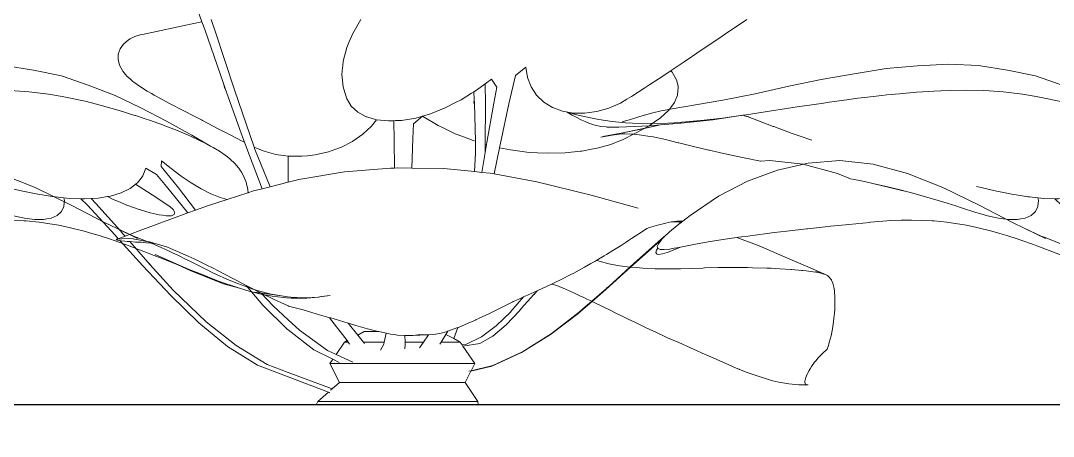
# Model space of a CAD drawing. Header units: inches. Extents: x 249 to 1192, y -18 to 440.
# Drawn here: x 617.46 to 618.053, y 240.581 to 240.82 of the extents above; entities that cross this region are included whole.
import ezdxf

# ---------------------------------------------------------------- set-up
doc = ezdxf.new("R2010")
doc.units = ezdxf.units.IN
doc.header["$MEASUREMENT"] = 0
for name, color, linetype, lineweight in [('BALOK', 3, 'Continuous', 20), ('DINDING', 6, 'Continuous', 0), ('VEGETASI', 60, 'Continuous', 0)]:
    doc.layers.add(name, color=color, linetype=linetype, lineweight=lineweight)
doc.layers.add('KOLOM', color=5, linetype='Continuous')

# ---------------------------------------------------------------- blocks, each defined once
blk = doc.blocks.new('tanaman')
for p, q in [((585.52154, 360.07924), (585.5113, 360.05032)), ((585.19809, 360.05162), (585.20513, 360.04684)), ((585.42461, 360.04355), (585.42006, 360.05159)), ((585.50374, 360.04479), (585.50598, 360.05149)), ((585.5113, 360.05032), (585.50968, 360.04575)), ((585.5113, 360.05032), (585.51686, 360.04908)), ((585.20513, 360.04684), (585.20839, 360.04468)), ((585.20839, 360.04468), (585.21228, 360.04201)), ((585.42685, 360.03837), (585.42461, 360.04355)), ((585.49266, 360.01114), (585.50374, 360.04479)), ((585.50968, 360.04575), (585.49891, 360.01469)), ((585.51686, 360.04908), (585.54546, 360.043)), ((585.21228, 360.04201), (585.22684, 360.03219)), ((585.42803, 360.03543), (585.42685, 360.03837)), ((585.54546, 360.043), (585.54676, 360.04269)), ((585.54676, 360.04269), (585.54992, 360.0417)), ((585.54992, 360.0417), (585.55255, 360.04044)), ((585.55255, 360.04044), (585.55356, 360.03986)), ((585.55356, 360.03986), (585.55636, 360.03748)), ((585.55636, 360.03748), (585.55819, 360.03479)), ((585.22684, 360.03219), (585.22929, 360.03058)), ((585.43011, 360.02757), (585.42803, 360.03543)), ((585.55819, 360.03479), (585.5583, 360.03461)), ((585.5583, 360.03461), (585.55935, 360.03157)), ((585.55935, 360.03157), (585.55949, 360.02847)), ((585.22929, 360.03058), (585.23002, 360.03009)), ((585.23002, 360.03009), (585.23423, 360.02722)), ((585.23423, 360.02722), (585.24168, 360.02222)), ((585.4304, 360.025), (585.43011, 360.02757)), ((585.55893, 360.0263), (585.5587, 360.02534)), ((585.55945, 360.02834), (585.55893, 360.0263)), ((585.55949, 360.02847), (585.55945, 360.02834)), ((585.64188, 360.02582), (585.62479, 360.0252)), ((585.65988, 360.025), (585.64188, 360.02582)), ((585.23856, 360.01694), (585.24101, 360.02125)), ((585.24101, 360.02125), (585.24112, 360.02138)), ((585.24112, 360.02138), (585.24182, 360.02212)), ((585.24168, 360.02222), (585.24182, 360.02212)), ((585.24182, 360.02212), (585.24918, 360.01721)), ((585.32415, 360.01826), (585.32507, 360.02412)), ((585.32507, 360.02412), (585.33103, 360.01935)), ((585.4302, 360.01289), (585.43084, 360.02004)), ((585.43052, 360.02383), (585.4304, 360.025)), ((585.43084, 360.02004), (585.43052, 360.02383)), ((585.55677, 360.02191), (585.55442, 360.01904)), ((585.55701, 360.02219), (585.55677, 360.02191)), ((585.5587, 360.02534), (585.55701, 360.02219)), ((585.60808, 360.02251), (585.59197, 360.01924)), ((585.62479, 360.0252), (585.60808, 360.02251)), ((585.67776, 360.02346), (585.65988, 360.025)), ((585.69622, 360.02034), (585.67776, 360.02346)), ((585.71513, 360.01705), (585.69622, 360.02034)), ((585.23765, 360.01313), (585.23804, 360.01486)), ((585.23804, 360.01486), (585.23856, 360.01694)), ((585.24918, 360.01721), (585.25381, 360.01418)), ((585.25381, 360.01418), (585.25673, 360.01221)), ((585.32209, 360.01285), (585.32415, 360.01826)), ((585.3349, 360.00307), (585.33103, 360.01935)), ((585.34485, 360.01723), (585.34177, 360.01268)), ((585.34485, 360.01723), (585.34856, 360.01451)), ((585.34837, 360.00301), (585.34856, 360.01451)), ((585.34856, 360.01451), (585.35344, 360.01094)), ((585.49891, 360.01469), (585.49796, 360.01196)), ((585.49891, 360.01469), (585.49816, 360.01199)), ((585.55033, 360.0155), (585.54659, 360.01281)), ((585.55094, 360.01591), (585.55033, 360.0155)), ((585.55237, 360.01724), (585.55094, 360.01591)), ((585.55442, 360.01904), (585.55237, 360.01724)), ((585.57662, 360.01391), (585.56114, 360.00784)), ((585.59197, 360.01924), (585.57662, 360.01391)), ((585.73386, 360.0132), (585.71513, 360.01705)), ((585.23753, 360.01257), (585.23765, 360.01313)), ((585.23793, 360.00817), (585.23753, 360.01257)), ((585.238, 360.00801), (585.23793, 360.00817)), ((585.23977, 360.00377), (585.238, 360.00801)), ((585.25673, 360.01221), (585.26433, 360.00724)), ((585.31483, 360.00406), (585.31895, 360.00807)), ((585.31895, 360.00807), (585.32209, 360.01285)), ((585.34177, 360.01268), (585.34354, 360.00353)), ((585.35344, 360.01094), (585.35502, 360.00997)), ((585.35502, 360.00997), (585.35482, 360.0057)), ((585.35502, 360.00997), (585.3563, 360.00919)), ((585.3563, 360.00919), (585.36224, 360.00546)), ((585.42807, 360.00597), (585.42978, 360.01143)), ((585.42978, 360.01143), (585.4302, 360.01289)), ((585.48126, 359.9782), (585.49266, 360.01114)), ((585.49796, 360.01196), (585.4877, 359.98353)), ((585.49816, 360.01199), (585.49796, 360.01196)), ((585.53866, 360.00804), (585.53422, 360.00559)), ((585.54024, 360.00899), (585.53866, 360.00804)), ((585.54279, 360.01045), (585.54024, 360.00899)), ((585.54659, 360.01281), (585.54279, 360.01045)), ((585.56114, 360.00784), (585.54639, 360.00087)), ((585.59953, 360.00858), (585.59169, 360.00736)), ((585.60738, 360.00957), (585.59953, 360.00858)), ((585.61067, 360.0099), (585.60738, 360.00957)), ((585.61872, 360.01057), (585.61067, 360.0099)), ((585.62209, 360.01076), (585.61872, 360.01057)), ((585.63138, 360.01089), (585.62209, 360.01076)), ((585.64087, 360.01075), (585.63138, 360.01089)), ((585.64633, 360.01057), (585.64087, 360.01075)), ((585.65053, 360.01037), (585.64633, 360.01057)), ((585.65348, 360.01021), (585.65053, 360.01037)), ((585.66032, 360.00975), (585.65348, 360.01021)), ((585.67024, 360.00893), (585.66032, 360.00975)), ((585.67746, 360.00822), (585.67024, 360.00893)), ((585.68024, 360.00792), (585.67746, 360.00822)), ((585.69031, 360.00675), (585.68024, 360.00792)), ((585.75319, 360.00877), (585.73386, 360.0132)), ((585.77178, 360.00528), (585.75319, 360.00877)), ((585.24185, 360.00103), (585.23977, 360.00377)), ((585.26433, 360.00724), (585.26704, 360.0057)), ((585.26704, 360.0057), (585.27076, 360.00355)), ((585.27076, 360.00355), (585.27751, 360.00067)), ((585.30985, 360.00095), (585.31483, 360.00406)), ((585.33971, 359.9805), (585.3349, 360.00307)), ((585.34354, 360.00353), (585.3475, 359.98093)), ((585.34845, 359.97989), (585.34837, 360.00301)), ((585.35473, 360.00336), (585.35411, 359.98155)), ((585.35482, 360.0057), (585.35473, 360.00336)), ((585.35497, 360.00338), (585.35473, 360.00336)), ((585.35482, 360.0057), (585.35497, 360.00338)), ((585.36224, 360.00546), (585.36561, 360.00377)), ((585.36561, 360.00377), (585.37112, 360.00092)), ((585.42174, 359.9983), (585.42551, 360.00176)), ((585.42551, 360.00176), (585.42767, 360.0053)), ((585.42767, 360.0053), (585.42807, 360.00597)), ((585.52717, 360.00196), (585.52442, 360.00048)), ((585.52947, 360.0031), (585.52717, 360.00196)), ((585.53422, 360.00559), (585.52947, 360.0031)), ((585.56843, 360.002), (585.55893, 359.99925)), ((585.56899, 360.00216), (585.56843, 360.002)), ((585.57836, 360.00461), (585.56899, 360.00216)), ((585.58874, 360.00681), (585.57836, 360.00461)), ((585.59169, 360.00736), (585.58874, 360.00681)), ((585.69412, 360.00627), (585.69031, 360.00675)), ((585.70041, 360.00544), (585.69412, 360.00627)), ((585.71051, 360.00403), (585.70041, 360.00544)), ((585.71392, 360.00353), (585.71051, 360.00403)), ((585.72058, 360.00254), (585.71392, 360.00353)), ((585.72893, 360.00127), (585.72058, 360.00254)), ((585.80199, 360.00003), (585.77178, 360.00528)), ((585.24302, 359.9994), (585.24185, 360.00103)), ((585.24766, 359.99509), (585.24302, 359.9994)), ((585.27751, 360.00067), (585.28441, 359.99869)), ((585.28441, 359.99869), (585.28872, 359.99808)), ((585.28872, 359.99808), (585.29127, 359.9977)), ((585.29127, 359.9977), (585.29415, 359.99772)), ((585.29415, 359.99772), (585.29791, 359.99773)), ((585.29791, 359.99773), (585.30416, 359.99882)), ((585.30416, 359.99882), (585.30929, 360.00074)), ((585.30929, 360.00074), (585.30985, 360.00095)), ((585.37112, 360.00092), (585.37991, 359.9974)), ((585.38456, 359.99602), (585.37551, 359.99063)), ((585.37991, 359.9974), (585.38002, 359.99737)), ((585.38002, 359.99737), (585.38845, 359.99493)), ((585.38456, 359.99602), (585.38975, 359.99164)), ((585.41685, 359.99567), (585.41992, 359.99734)), ((585.41992, 359.99734), (585.42174, 359.9983)), ((585.52442, 360.00048), (585.51348, 359.99478)), ((585.54639, 360.00087), (585.53157, 359.99305)), ((585.5495, 359.99633), (585.54385, 359.99449)), ((585.54988, 359.99645), (585.5495, 359.99633)), ((585.55893, 359.99925), (585.54988, 359.99645)), ((585.72893, 360.00127), (585.75095, 359.99788)), ((585.75702, 359.99697), (585.75095, 359.99788)), ((585.75862, 359.99602), (585.75684, 359.99564)), ((585.76095, 359.9964), (585.75702, 359.99697)), ((585.75923, 359.99662), (585.75702, 359.99697)), ((585.75712, 359.99553), (585.75862, 359.99602)), ((585.75862, 359.99602), (585.76018, 359.99648)), ((585.76018, 359.99648), (585.75923, 359.99662)), ((585.77751, 359.99398), (585.76018, 359.99648)), ((585.76145, 359.99633), (585.76095, 359.9964)), ((585.77197, 359.99489), (585.76145, 359.99633)), ((585.80199, 360.00003), (585.80588, 359.99929)), ((585.80588, 359.99929), (585.80706, 359.99904)), ((585.80706, 359.99904), (585.81196, 359.99787)), ((585.81196, 359.99787), (585.81667, 359.99658)), ((585.81667, 359.99658), (585.81697, 359.9965)), ((585.81697, 359.9965), (585.82116, 359.99525)), ((585.85222, 359.99595), (585.84775, 359.99503)), ((585.8548, 359.99661), (585.85222, 359.99595)), ((585.85266, 359.99364), (585.85681, 359.9958)), ((585.86123, 359.99835), (585.8548, 359.99661)), ((585.85681, 359.9958), (585.85823, 359.99659)), ((585.85823, 359.99659), (585.86123, 359.99835)), ((585.24974, 359.9937), (585.24766, 359.99509)), ((585.25068, 359.99305), (585.24974, 359.9937)), ((585.25366, 359.99087), (585.25068, 359.99305)), ((585.26098, 359.98674), (585.25366, 359.99087)), ((585.37551, 359.99063), (585.37235, 359.98914)), ((585.38845, 359.99493), (585.39658, 359.99355)), ((585.38975, 359.99164), (585.39007, 359.98323)), ((585.39658, 359.99355), (585.39996, 359.99343)), ((585.39996, 359.99343), (585.40103, 359.99338)), ((585.40085, 359.98221), (585.40103, 359.99338)), ((585.40103, 359.99338), (585.40413, 359.99323)), ((585.40413, 359.99323), (585.41093, 359.99396)), ((585.41093, 359.99396), (585.41096, 359.99397)), ((585.41096, 359.99397), (585.41643, 359.99556)), ((585.41376, 359.99033), (585.41096, 359.99397)), ((585.4188, 359.98557), (585.41376, 359.99033)), ((585.41643, 359.99556), (585.41685, 359.99567)), ((585.50761, 359.99172), (585.50148, 359.98852)), ((585.51096, 359.99351), (585.50761, 359.99172)), ((585.51155, 359.99381), (585.51096, 359.99351)), ((585.51348, 359.99478), (585.51155, 359.99381)), ((585.53157, 359.99305), (585.51716, 359.98515)), ((585.53262, 359.99052), (585.52589, 359.98792)), ((585.53331, 359.99077), (585.53262, 359.99052)), ((585.54132, 359.99362), (585.53331, 359.99077)), ((585.54385, 359.99449), (585.54132, 359.99362)), ((585.73183, 359.98609), (585.74246, 359.98998)), ((585.74246, 359.98998), (585.74273, 359.99009)), ((585.74273, 359.99009), (585.75222, 359.9937)), ((585.75222, 359.9937), (585.75712, 359.99553)), ((585.75712, 359.99553), (585.75684, 359.99564)), ((585.78249, 359.99365), (585.77197, 359.99489)), ((585.79555, 359.992), (585.77751, 359.99398)), ((585.77751, 359.99398), (585.79295, 359.99267)), ((585.79295, 359.99267), (585.78249, 359.99365)), ((585.79547, 359.99248), (585.79295, 359.99267)), ((585.79578, 359.99244), (585.79547, 359.99248)), ((585.79611, 359.99244), (585.79547, 359.99248)), ((585.80747, 359.99101), (585.79555, 359.992)), ((585.79611, 359.99244), (585.79578, 359.99244)), ((585.80331, 359.99202), (585.79611, 359.99244)), ((585.81353, 359.99178), (585.80331, 359.99202)), ((585.80747, 359.99101), (585.80925, 359.9906)), ((585.81381, 359.99048), (585.80747, 359.99101)), ((585.80925, 359.9906), (585.82922, 359.98644)), ((585.80925, 359.9906), (585.81867, 359.98848)), ((585.82357, 359.99199), (585.81353, 359.99178)), ((585.83141, 359.9897), (585.81381, 359.99048)), ((585.82116, 359.99525), (585.82483, 359.99412)), ((585.82761, 359.99224), (585.82357, 359.99199)), ((585.82483, 359.99412), (585.82541, 359.99394)), ((585.82541, 359.99394), (585.82711, 359.99341)), ((585.82711, 359.99341), (585.82938, 359.99272)), ((585.82956, 359.9924), (585.82761, 359.99224)), ((585.82938, 359.99272), (585.82956, 359.9924)), ((585.83338, 359.99273), (585.82956, 359.9924)), ((585.83534, 359.99295), (585.83338, 359.99273)), ((585.84294, 359.99404), (585.83534, 359.99295)), ((585.83883, 359.98978), (585.84182, 359.99011)), ((585.84182, 359.99011), (585.84514, 359.99083)), ((585.84775, 359.99503), (585.84294, 359.99404)), ((585.84514, 359.99083), (585.84607, 359.99108)), ((585.84607, 359.99108), (585.8475, 359.99153)), ((585.8475, 359.99153), (585.84877, 359.99199)), ((585.84775, 359.99503), (585.84766, 359.99509)), ((585.84877, 359.99199), (585.85089, 359.99289)), ((585.85089, 359.99289), (585.85266, 359.99364)), ((585.26286, 359.9859), (585.26098, 359.98674)), ((585.26959, 359.98246), (585.26286, 359.9859)), ((585.36187, 359.98444), (585.35546, 359.98195)), ((585.36575, 359.98591), (585.36187, 359.98444)), ((585.37235, 359.98914), (585.36575, 359.98591)), ((585.42457, 359.98154), (585.4188, 359.98557)), ((585.4951, 359.98522), (585.49105, 359.98318)), ((585.50148, 359.98852), (585.4951, 359.98522)), ((585.51716, 359.98515), (585.50631, 359.97884)), ((585.51824, 359.98472), (585.51299, 359.98229)), ((585.5191, 359.98509), (585.51824, 359.98472)), ((585.52189, 359.9863), (585.5191, 359.98509)), ((585.52589, 359.98792), (585.52189, 359.9863)), ((585.72174, 359.98266), (585.72614, 359.98421)), ((585.72614, 359.98421), (585.73183, 359.98609)), ((585.81181, 359.98404), (585.80466, 359.98254)), ((585.8136, 359.9844), (585.81181, 359.98404)), ((585.81836, 359.98509), (585.8136, 359.9844)), ((585.82252, 359.98556), (585.81836, 359.98509)), ((585.81867, 359.98848), (585.82922, 359.98644)), ((585.82427, 359.98566), (585.82252, 359.98556)), ((585.82795, 359.9858), (585.82427, 359.98566)), ((585.82951, 359.98577), (585.82795, 359.9858)), ((585.82922, 359.98644), (585.84073, 359.98422)), ((585.83526, 359.98513), (585.82951, 359.98577)), ((585.83833, 359.98976), (585.83141, 359.9897)), ((585.84073, 359.98422), (585.83526, 359.98513)), ((585.84173, 359.98383), (585.83526, 359.98513)), ((585.83833, 359.98976), (585.83883, 359.98978)), ((585.2707, 359.98205), (585.26959, 359.98246)), ((585.27635, 359.97975), (585.2707, 359.98205)), ((585.28418, 359.97754), (585.27635, 359.97975)), ((585.34026, 359.97787), (585.33971, 359.9805)), ((585.3475, 359.98093), (585.34771, 359.97967)), ((585.34845, 359.97989), (585.34771, 359.97967)), ((585.34771, 359.97967), (585.34847, 359.97511)), ((585.34847, 359.97511), (585.34845, 359.97989)), ((585.35411, 359.98155), (585.35403, 359.97878)), ((585.35403, 359.97878), (585.35413, 359.97469)), ((585.35546, 359.98195), (585.35411, 359.98155)), ((585.39007, 359.98323), (585.39075, 359.96614)), ((585.40067, 359.96618), (585.40085, 359.98221)), ((585.42474, 359.98142), (585.42457, 359.98154)), ((585.43141, 359.978), (585.42474, 359.98142)), ((585.43213, 359.97775), (585.43141, 359.978)), ((585.48606, 359.97886), (585.47676, 359.95423)), ((585.48126, 359.9782), (585.47906, 359.97731)), ((585.48101, 359.97748), (585.48126, 359.9782)), ((585.4868, 359.98097), (585.48606, 359.97886)), ((585.4877, 359.98353), (585.4868, 359.98097)), ((585.48847, 359.98182), (585.4868, 359.98097)), ((585.49105, 359.98318), (585.48847, 359.98182)), ((585.50482, 359.97799), (585.5012, 359.9758)), ((585.50631, 359.97884), (585.50482, 359.97799)), ((585.50875, 359.98016), (585.50631, 359.97884)), ((585.51299, 359.98229), (585.50875, 359.98016)), ((585.72056, 359.98223), (585.72174, 359.98266)), ((585.78862, 359.97857), (585.77972, 359.97647)), ((585.79694, 359.98063), (585.78862, 359.97857)), ((585.79737, 359.98075), (585.79694, 359.98063)), ((585.80466, 359.98254), (585.79737, 359.98075)), ((585.28749, 359.97697), (585.28418, 359.97754)), ((585.29295, 359.97589), (585.28749, 359.97697)), ((585.29364, 359.97584), (585.29295, 359.97589)), ((585.3025, 359.97491), (585.29364, 359.97584)), ((585.31265, 359.97465), (585.3025, 359.97491)), ((585.3185, 359.97498), (585.31265, 359.97465)), ((585.32321, 359.97518), (585.3185, 359.97498)), ((585.334, 359.97656), (585.32321, 359.97518)), ((585.34026, 359.97787), (585.334, 359.97656)), ((585.34338, 359.96279), (585.34026, 359.97787)), ((585.34847, 359.97511), (585.35039, 359.96369)), ((585.35413, 359.97469), (585.35473, 359.96414)), ((585.43862, 359.97541), (585.43213, 359.97775)), ((585.44618, 359.97371), (585.43862, 359.97541)), ((585.45054, 359.97327), (585.44618, 359.97371)), ((585.45386, 359.97292), (585.45054, 359.97327)), ((585.45668, 359.97298), (585.45386, 359.97292)), ((585.46145, 359.97304), (585.45668, 359.97298)), ((585.46177, 359.97308), (585.46145, 359.97304)), ((585.46874, 359.97403), (585.46177, 359.97308)), ((585.46177, 359.97308), (585.46177, 359.95802)), ((585.47553, 359.97583), (585.46874, 359.97403)), ((585.47201, 359.95543), (585.48101, 359.97748)), ((585.47906, 359.97731), (585.47553, 359.97583)), ((585.49656, 359.97255), (585.49497, 359.97125)), ((585.49791, 359.97357), (585.49656, 359.97255)), ((585.5012, 359.9758), (585.49791, 359.97357)), ((585.75946, 359.97204), (585.7501, 359.97009)), ((585.76041, 359.97222), (585.75946, 359.97204)), ((585.7703, 359.97435), (585.76041, 359.97222)), ((585.77309, 359.97501), (585.7703, 359.97435)), ((585.77931, 359.97638), (585.77309, 359.97501)), ((585.77972, 359.97647), (585.77931, 359.97638)), ((585.10585, 359.96305), (585.12561, 359.96843)), ((585.12561, 359.96843), (585.14464, 359.97049)), ((585.14464, 359.97049), (585.16289, 359.96898)), ((585.16289, 359.96898), (585.18058, 359.96495)), ((585.39075, 359.96614), (585.37217, 359.96593)), ((585.39863, 359.96623), (585.39075, 359.96614)), ((585.39863, 359.96623), (585.40067, 359.96618)), ((585.40067, 359.96618), (585.403, 359.96612)), ((585.42933, 359.96407), (585.403, 359.96612)), ((585.4902, 359.96624), (585.48959, 359.96539)), ((585.4924, 359.9688), (585.4902, 359.96624)), ((585.49497, 359.97125), (585.4924, 359.9688)), ((585.52475, 359.95475), (585.53477, 359.96709)), ((585.529, 359.96583), (585.53446, 359.97038)), ((585.53446, 359.97038), (585.53477, 359.96709)), ((585.54354, 359.96615), (585.5374, 359.96253)), ((585.54354, 359.96615), (585.54533, 359.96167)), ((585.70585, 359.96305), (585.72561, 359.96843)), ((585.72561, 359.96843), (585.74464, 359.97049)), ((585.74464, 359.97049), (585.74989, 359.97005)), ((585.7501, 359.97009), (585.74989, 359.97005)), ((585.08549, 359.95492), (585.10585, 359.96305)), ((585.18058, 359.96495), (585.19779, 359.95871)), ((585.34338, 359.96279), (585.31882, 359.95823)), ((585.34556, 359.96319), (585.34338, 359.96279)), ((585.35039, 359.96369), (585.34556, 359.96319)), ((585.35473, 359.96414), (585.35039, 359.96369)), ((585.37217, 359.96593), (585.35473, 359.96414)), ((585.45552, 359.95961), (585.42933, 359.96407)), ((585.48692, 359.96081), (585.48584, 359.95797)), ((585.48837, 359.96357), (585.48692, 359.96081)), ((585.48941, 359.96513), (585.48837, 359.96357)), ((585.48959, 359.96539), (585.48941, 359.96513)), ((585.51744, 359.95761), (585.52328, 359.96153)), ((585.52328, 359.96153), (585.529, 359.96583)), ((585.5374, 359.96253), (585.53155, 359.95556)), ((585.54533, 359.96167), (585.54628, 359.96042)), ((585.54628, 359.96042), (585.54832, 359.95774)), ((585.69826, 359.96002), (585.70585, 359.96305)), ((585.06469, 359.9448), (585.08549, 359.95492)), ((585.19779, 359.95871), (585.21444, 359.94992)), ((585.28755, 359.9505), (585.31882, 359.95823)), ((585.46177, 359.95802), (585.45552, 359.95961)), ((585.47201, 359.95543), (585.46177, 359.95802)), ((585.47676, 359.95423), (585.47201, 359.95543)), ((585.48158, 359.95301), (585.47676, 359.95423)), ((585.48513, 359.95505), (585.48479, 359.95209)), ((585.4854, 359.95622), (585.48513, 359.95505)), ((585.48584, 359.95797), (585.4854, 359.95622)), ((585.51165, 359.9542), (585.51181, 359.9543)), ((585.51181, 359.9543), (585.51744, 359.95761)), ((585.51505, 359.94201), (585.52475, 359.95475)), ((585.53155, 359.95556), (585.51946, 359.94041)), ((585.53773, 359.94939), (585.54943, 359.95686)), ((585.54832, 359.95774), (585.54943, 359.95686)), ((585.54943, 359.95686), (585.54987, 359.95652)), ((585.54987, 359.95652), (585.55244, 359.95445)), ((585.55244, 359.95445), (585.55764, 359.95186)), ((585.6152, 359.95302), (585.62329, 359.95501)), ((585.62329, 359.95501), (585.62489, 359.95538)), ((585.62489, 359.95538), (585.62592, 359.95565)), ((585.66552, 359.95247), (585.69027, 359.9584)), ((585.67694, 359.95534), (585.66834, 359.95319)), ((585.68556, 359.95735), (585.67694, 359.95534)), ((585.69027, 359.9584), (585.68556, 359.95735)), ((585.6942, 359.95921), (585.69027, 359.9584)), ((585.69826, 359.96002), (585.6942, 359.95921)), ((585.21444, 359.94992), (585.23061, 359.9389)), ((585.28755, 359.9505), (585.26067, 359.94311)), ((585.48481, 359.95198), (585.48158, 359.95301)), ((585.48479, 359.95209), (585.48481, 359.95198)), ((585.49687, 359.94813), (585.48481, 359.95198)), ((585.49687, 359.94813), (585.50087, 359.9493)), ((585.50087, 359.9493), (585.50556, 359.9512)), ((585.50556, 359.9512), (585.50608, 359.9514)), ((585.50608, 359.9514), (585.51165, 359.9542)), ((585.53007, 359.9443), (585.53773, 359.94939)), ((585.55764, 359.95186), (585.55772, 359.95184)), ((585.55772, 359.95184), (585.56382, 359.95001)), ((585.56557, 359.94973), (585.5622, 359.94816)), ((585.56382, 359.95001), (585.56557, 359.94973)), ((585.56557, 359.94973), (585.57088, 359.94889)), ((585.57088, 359.94889), (585.57436, 359.94874)), ((585.57487, 359.94871), (585.57221, 359.94587)), ((585.57436, 359.94874), (585.57487, 359.94871)), ((585.57487, 359.94871), (585.57871, 359.94848)), ((585.57728, 359.94496), (585.58081, 359.94855)), ((585.57871, 359.94848), (585.58081, 359.94855)), ((585.58081, 359.94855), (585.58719, 359.94875)), ((585.58719, 359.94875), (585.59061, 359.94909)), ((585.5903, 359.94757), (585.59061, 359.94909)), ((585.59061, 359.94909), (585.59555, 359.94958)), ((585.59555, 359.94958), (585.5962, 359.94964)), ((585.5962, 359.94964), (585.60203, 359.95058)), ((585.60203, 359.95058), (585.60559, 359.95108)), ((585.60559, 359.95108), (585.6152, 359.95302)), ((585.65129, 359.94849), (585.64286, 359.94597)), ((585.65979, 359.9509), (585.65129, 359.94849)), ((585.66467, 359.95225), (585.65979, 359.9509)), ((585.66552, 359.95247), (585.66467, 359.95225)), ((585.66834, 359.95319), (585.66552, 359.95247)), ((585.06469, 359.9448), (585.04555, 359.93495)), ((585.50755, 359.94473), (585.49687, 359.94813)), ((585.51505, 359.94201), (585.50755, 359.94473)), ((585.5278, 359.94229), (585.52969, 359.944)), ((585.52969, 359.944), (585.53007, 359.9443)), ((585.55435, 359.94489), (585.54726, 359.94229)), ((585.55923, 359.94696), (585.55435, 359.94489)), ((585.57221, 359.94587), (585.55814, 359.93006)), ((585.5622, 359.94816), (585.55923, 359.94696)), ((585.56354, 359.93006), (585.57728, 359.94496)), ((585.5906, 359.94417), (585.5903, 359.94757)), ((585.5906, 359.94408), (585.5906, 359.94417)), ((585.59201, 359.94117), (585.5906, 359.94408)), ((585.63449, 359.94335), (585.62622, 359.94065)), ((585.63774, 359.9444), (585.63449, 359.94335)), ((585.64286, 359.94597), (585.63774, 359.9444)), ((585.23061, 359.9389), (585.23488, 359.93564)), ((585.51946, 359.94041), (585.51505, 359.94201)), ((585.53345, 359.93533), (585.51946, 359.94041)), ((585.52683, 359.94065), (585.5278, 359.94229)), ((585.52696, 359.94025), (585.52683, 359.94065)), ((585.52719, 359.93946), (585.52696, 359.94025)), ((585.5273, 359.93943), (585.52719, 359.93946)), ((585.52884, 359.93878), (585.5273, 359.93943)), ((585.53175, 359.93867), (585.52884, 359.93878)), ((585.53401, 359.93899), (585.53175, 359.93867)), ((585.53585, 359.93919), (585.53401, 359.93899)), ((585.54106, 359.94039), (585.53585, 359.93919)), ((585.54719, 359.94227), (585.54106, 359.94039)), ((585.54726, 359.94229), (585.54719, 359.94227)), ((585.59226, 359.94095), (585.59201, 359.94117)), ((585.59449, 359.93894), (585.59226, 359.94095)), ((585.59796, 359.93743), (585.59449, 359.93894)), ((585.60044, 359.93701), (585.59796, 359.93743)), ((585.60233, 359.93667), (585.60044, 359.93701)), ((585.60425, 359.93667), (585.60233, 359.93667)), ((585.60749, 359.93665), (585.60425, 359.93667)), ((585.61177, 359.93716), (585.60749, 359.93665)), ((585.6133, 359.93734), (585.61177, 359.93716)), ((585.6196, 359.9387), (585.6133, 359.93734)), ((585.62343, 359.93985), (585.6196, 359.9387)), ((585.62622, 359.94065), (585.62343, 359.93985)), ((585.0383, 359.93142), (585.02654, 359.92569)), ((585.0383, 359.93142), (585.02897, 359.9271)), ((585.04555, 359.93495), (585.0383, 359.93142)), ((585.06591, 359.93199), (585.05727, 359.92983)), ((585.07187, 359.93325), (585.06591, 359.93199)), ((585.07454, 359.93374), (585.07187, 359.93325)), ((585.08315, 359.93504), (585.07454, 359.93374)), ((585.09055, 359.93578), (585.08315, 359.93504)), ((585.09172, 359.93585), (585.09055, 359.93578)), ((585.10353, 359.93625), (585.09172, 359.93585)), ((585.10693, 359.93628), (585.10353, 359.93625)), ((585.10693, 359.93628), (585.10897, 359.93636)), ((585.10892, 359.93625), (585.10693, 359.93628)), ((585.10892, 359.93625), (585.10693, 359.93628)), ((585.10892, 359.93625), (585.10693, 359.93628)), ((585.10892, 359.93625), (585.10693, 359.93628)), ((585.10892, 359.93625), (585.10693, 359.93628)), ((585.10892, 359.93625), (585.10897, 359.93636)), ((585.11546, 359.93593), (585.10892, 359.93625)), ((585.1271, 359.93498), (585.11546, 359.93593)), ((585.12743, 359.93494), (585.1271, 359.93498)), ((585.13945, 359.93378), (585.12743, 359.93494)), ((585.1454, 359.93324), (585.13945, 359.93378)), ((585.15002, 359.93272), (585.1454, 359.93324)), ((585.15146, 359.93255), (585.15002, 359.93272)), ((585.16336, 359.93126), (585.15146, 359.93255)), ((585.16381, 359.93122), (585.16336, 359.93126)), ((585.17507, 359.92991), (585.16381, 359.93122)), ((585.23475, 359.93561), (585.23478, 359.93561)), ((585.23488, 359.93564), (585.23478, 359.93561)), ((585.23478, 359.93561), (585.23494, 359.9356)), ((585.23506, 359.93568), (585.23488, 359.93564)), ((585.23494, 359.9356), (585.23587, 359.93489)), ((585.23494, 359.9356), (585.23518, 359.93558)), ((585.23629, 359.93572), (585.23506, 359.93568)), ((585.23518, 359.93558), (585.23536, 359.93552)), ((585.23536, 359.93552), (585.2369, 359.9354)), ((585.23587, 359.93489), (585.23818, 359.93533)), ((585.23587, 359.93489), (585.23728, 359.93382)), ((585.23642, 359.93573), (585.23629, 359.93572)), ((585.23844, 359.93564), (585.23642, 359.93573)), ((585.2369, 359.9354), (585.23713, 359.9354)), ((585.23713, 359.9354), (585.23818, 359.93533)), ((585.23728, 359.93382), (585.2415, 359.93038)), ((585.23818, 359.93533), (585.23936, 359.93526)), ((585.24133, 359.93519), (585.23844, 359.93564)), ((585.23936, 359.93526), (585.24133, 359.93519)), ((585.24133, 359.93519), (585.24147, 359.9352)), ((585.24255, 359.93503), (585.24147, 359.9352)), ((585.24538, 359.93435), (585.24255, 359.93503)), ((585.24873, 359.93354), (585.24538, 359.93435)), ((585.25012, 359.93311), (585.24873, 359.93354)), ((585.25405, 359.93202), (585.25012, 359.93311)), ((585.25568, 359.93148), (585.25405, 359.93202)), ((585.25876, 359.92937), (585.25568, 359.93148)), ((585.54733, 359.93006), (585.53345, 359.93533)), ((585.02098, 359.92392), (585.02734, 359.92648)), ((585.02734, 359.92648), (585.02897, 359.9271)), ((585.02897, 359.9271), (585.02839, 359.92683)), ((585.04219, 359.92525), (585.04002, 359.92451)), ((585.04864, 359.92732), (585.04219, 359.92525)), ((585.0528, 359.92858), (585.04864, 359.92732)), ((585.05727, 359.92983), (585.0528, 359.92858)), ((585.18244, 359.92909), (585.17507, 359.92991)), ((585.1865, 359.92852), (585.18244, 359.92909)), ((585.19755, 359.92709), (585.1865, 359.92852)), ((585.19104, 359.92144), (585.20386, 359.92629)), ((585.20125, 359.92665), (585.19755, 359.92709)), ((585.20291, 359.92643), (585.20125, 359.92665)), ((585.20386, 359.92629), (585.20291, 359.92643)), ((585.20815, 359.92563), (585.20386, 359.92629)), ((585.2203, 359.92383), (585.20815, 359.92563)), ((585.2415, 359.93038), (585.2426, 359.92941)), ((585.2426, 359.92941), (585.24358, 359.92851)), ((585.24358, 359.92851), (585.24734, 359.92534)), ((585.24358, 359.92851), (585.24489, 359.92732)), ((585.24489, 359.92732), (585.24584, 359.92636)), ((585.24584, 359.92636), (585.24635, 359.92582)), ((585.24635, 359.92582), (585.24768, 359.92475)), ((585.24635, 359.92582), (585.24694, 359.9252)), ((585.24781, 359.92448), (585.24694, 359.9252)), ((585.24694, 359.9252), (585.24739, 359.92472)), ((585.24734, 359.92534), (585.26309, 359.9113)), ((585.24739, 359.92472), (585.24898, 359.92262)), ((585.26225, 359.92702), (585.25876, 359.92937)), ((585.26445, 359.92559), (585.26225, 359.92702)), ((585.26614, 359.92444), (585.26445, 359.92559)), ((585.54865, 359.92506), (585.54215, 359.92385)), ((585.55543, 359.92698), (585.54733, 359.93006)), ((585.5501, 359.92532), (585.54865, 359.92506)), ((585.5501, 359.92532), (585.55059, 359.92556)), ((585.55095, 359.92544), (585.5501, 359.92532)), ((585.55095, 359.92544), (585.55059, 359.92556)), ((585.55376, 359.92558), (585.55095, 359.92544)), ((585.55734, 359.9255), (585.55376, 359.92558)), ((585.55666, 359.92839), (585.55543, 359.92698)), ((585.55934, 359.92548), (585.55543, 359.92698)), ((585.55814, 359.93006), (585.55666, 359.92839)), ((585.55744, 359.92549), (585.55734, 359.9255)), ((585.55969, 359.92526), (585.55744, 359.92549)), ((585.55844, 359.92448), (585.5598, 359.9247)), ((585.55934, 359.92548), (585.56122, 359.92755)), ((585.5601, 359.9252), (585.55934, 359.92548)), ((585.5601, 359.9252), (585.55969, 359.92526)), ((585.5598, 359.9247), (585.55987, 359.92471)), ((585.55987, 359.92471), (585.5605, 359.925)), ((585.56041, 359.92506), (585.5601, 359.9252)), ((585.5605, 359.925), (585.56041, 359.92506)), ((585.56122, 359.92755), (585.56354, 359.93006)), ((585.00886, 359.91859), (585.01481, 359.92128)), ((585.01481, 359.92128), (585.01865, 359.92294)), ((585.01865, 359.92294), (585.02098, 359.92392)), ((585.03145, 359.92147), (585.02293, 359.91825)), ((585.03344, 359.92219), (585.03145, 359.92147)), ((585.04002, 359.92451), (585.03344, 359.92219)), ((585.17475, 359.91432), (585.19104, 359.92144)), ((585.22761, 359.92237), (585.2203, 359.92383)), ((585.22856, 359.9222), (585.22761, 359.92237)), ((585.23331, 359.92118), (585.22856, 359.9222)), ((585.23331, 359.92118), (585.2362, 359.92064)), ((585.23827, 359.92025), (585.2362, 359.92064)), ((585.24041, 359.919), (585.2362, 359.92064)), ((585.23983, 359.92005), (585.23827, 359.92025)), ((585.24239, 359.9196), (585.23983, 359.92005)), ((585.24041, 359.919), (585.24186, 359.91847)), ((585.24263, 359.91959), (585.24239, 359.9196)), ((585.24562, 359.91931), (585.24263, 359.91959)), ((585.24792, 359.91942), (585.24562, 359.91931)), ((585.2635, 359.91051), (585.24781, 359.92448)), ((585.24866, 359.91976), (585.24792, 359.91942)), ((585.24925, 359.91998), (585.24866, 359.91976)), ((585.24898, 359.92262), (585.2496, 359.92104)), ((585.24927, 359.92006), (585.24925, 359.91998)), ((585.2496, 359.92104), (585.24927, 359.92006)), ((585.24996, 359.91895), (585.24927, 359.92006)), ((585.25036, 359.91756), (585.24996, 359.91895)), ((585.26744, 359.92363), (585.26614, 359.92444)), ((585.27042, 359.92167), (585.26744, 359.92363)), ((585.27509, 359.91873), (585.27042, 359.92167)), ((585.27875, 359.91651), (585.27509, 359.91873)), ((585.52931, 359.91994), (585.52525, 359.91829)), ((585.53114, 359.9206), (585.52931, 359.91994)), ((585.53678, 359.92247), (585.53114, 359.9206)), ((585.53831, 359.92287), (585.53678, 359.92247)), ((585.54141, 359.92369), (585.53831, 359.92287)), ((585.53831, 359.92287), (585.54315, 359.92318)), ((585.54215, 359.92385), (585.54141, 359.92369)), ((585.55273, 359.92388), (585.54243, 359.91208)), ((585.54315, 359.92318), (585.54626, 359.92347)), ((585.54522, 359.90993), (585.55844, 359.92448)), ((585.54626, 359.92347), (585.54724, 359.92353)), ((585.54724, 359.92353), (585.54941, 359.92361)), ((585.54941, 359.92361), (585.55273, 359.92388)), ((585.55273, 359.92388), (585.55431, 359.92401)), ((585.55431, 359.92401), (585.55555, 359.92421)), ((585.55555, 359.92421), (585.5578, 359.92438)), ((585.5578, 359.92438), (585.55844, 359.92448)), ((584.987, 359.90781), (584.99767, 359.91319)), ((584.99767, 359.91319), (584.99858, 359.91364)), ((584.9979, 359.90829), (585.0165, 359.9164)), ((584.99858, 359.91364), (585.00314, 359.91588)), ((585.00314, 359.91588), (585.00692, 359.91768)), ((585.01393, 359.91472), (585.00374, 359.91063)), ((585.00692, 359.91768), (585.00886, 359.91859)), ((585.01448, 359.91494), (585.01393, 359.91472)), ((585.02293, 359.91825), (585.01448, 359.91494)), ((585.16177, 359.90873), (585.17475, 359.91432)), ((585.24186, 359.91847), (585.24386, 359.91769)), ((585.24386, 359.91769), (585.24664, 359.91685)), ((585.24664, 359.91685), (585.24868, 359.91652)), ((585.24868, 359.91652), (585.24947, 359.91668)), ((585.24947, 359.91668), (585.24993, 359.91675)), ((585.24993, 359.91675), (585.25012, 359.91711)), ((585.25012, 359.91711), (585.25036, 359.91756)), ((585.28015, 359.91564), (585.27875, 359.91651)), ((585.28438, 359.91314), (585.28015, 359.91564)), ((585.28438, 359.91314), (585.28299, 359.91263)), ((585.28557, 359.91244), (585.28438, 359.91314)), ((585.51578, 359.91405), (585.51269, 359.91253)), ((585.5191, 359.91558), (585.51578, 359.91405)), ((585.52525, 359.91829), (585.5191, 359.91558)), ((584.99588, 359.90708), (584.97728, 359.8997)), ((584.9837, 359.9062), (584.987, 359.90781)), ((584.99444, 359.90692), (584.9898, 359.90511)), ((584.9979, 359.90829), (584.99444, 359.90692)), ((584.99588, 359.90708), (585.00374, 359.91063)), ((584.99901, 359.90874), (584.9979, 359.90829)), ((585.00374, 359.91063), (584.99901, 359.90874)), ((585.15388, 359.90533), (585.16177, 359.90873)), ((585.15388, 359.90533), (585.15846, 359.90674)), ((585.16395, 359.90708), (585.1614, 359.90672)), ((585.16594, 359.90727), (585.16395, 359.90708)), ((585.16656, 359.90731), (585.16594, 359.90727)), ((585.17253, 359.90782), (585.16656, 359.90731)), ((585.17279, 359.90785), (585.17253, 359.90782)), ((585.17926, 359.90825), (585.17279, 359.90785)), ((585.18406, 359.90853), (585.17926, 359.90825)), ((585.1867, 359.90859), (585.18406, 359.90853)), ((585.1948, 359.90884), (585.1867, 359.90859)), ((585.19783, 359.90895), (585.1948, 359.90884)), ((585.19918, 359.90898), (585.19783, 359.90895)), ((585.19918, 359.90898), (585.21484, 359.90903)), ((585.22239, 359.90874), (585.21484, 359.90903)), ((585.22351, 359.90871), (585.22239, 359.90874)), ((585.22919, 359.90846), (585.22351, 359.90871)), ((585.23626, 359.90827), (585.22919, 359.90846)), ((585.23898, 359.90829), (585.23626, 359.90827)), ((585.24348, 359.90822), (585.23898, 359.90829)), ((585.244, 359.90823), (585.24348, 359.90822)), ((585.25073, 359.90832), (585.244, 359.90823)), ((585.25787, 359.90864), (585.25073, 359.90832)), ((585.26171, 359.90898), (585.25787, 359.90864)), ((585.26479, 359.9092), (585.26171, 359.90898)), ((585.26309, 359.9113), (585.26532, 359.90927)), ((585.26493, 359.90922), (585.2635, 359.91051)), ((585.26493, 359.90922), (585.26479, 359.9092)), ((585.27915, 359.89634), (585.26493, 359.90922)), ((585.27136, 359.91004), (585.26532, 359.90927)), ((585.26532, 359.90927), (585.2775, 359.89817)), ((585.27739, 359.91116), (585.27136, 359.91004)), ((585.27746, 359.91118), (585.27739, 359.91116)), ((585.28299, 359.91263), (585.27746, 359.91118)), ((585.28776, 359.91121), (585.28557, 359.91244)), ((585.29136, 359.90916), (585.28776, 359.91121)), ((585.29751, 359.90583), (585.29136, 359.90916)), ((585.50605, 359.90918), (585.50077, 359.90646)), ((585.50772, 359.91005), (585.50605, 359.90918)), ((585.51269, 359.91253), (585.50772, 359.91005)), ((585.54117, 359.91066), (585.5278, 359.8959)), ((585.52906, 359.89292), (585.54522, 359.90993)), ((585.54243, 359.91208), (585.54102, 359.91068)), ((585.54102, 359.91068), (585.54117, 359.91066)), ((585.54243, 359.91208), (585.54117, 359.91066)), ((584.96921, 359.89978), (584.97535, 359.90234)), ((584.97535, 359.90234), (584.98129, 359.90504)), ((584.97943, 359.90099), (584.97556, 359.89957)), ((584.98476, 359.90306), (584.97943, 359.90099)), ((584.98129, 359.90504), (584.98156, 359.90517)), ((584.98156, 359.90517), (584.9837, 359.9062)), ((584.9898, 359.90511), (584.98476, 359.90306)), ((585.14939, 359.90171), (585.14875, 359.90007)), ((585.1495, 359.90193), (585.14939, 359.90171)), ((585.15111, 359.9039), (585.1495, 359.90193)), ((585.15183, 359.90438), (585.15111, 359.9039)), ((585.15183, 359.90438), (585.15225, 359.90463)), ((585.15225, 359.90463), (585.15183, 359.90438)), ((585.15225, 359.90463), (585.15183, 359.90438)), ((585.15225, 359.90463), (585.15183, 359.90438)), ((585.15225, 359.90463), (585.15183, 359.90438)), ((585.15225, 359.90463), (585.15183, 359.90438)), ((585.15225, 359.90463), (585.15248, 359.90473)), ((585.15248, 359.90473), (585.15506, 359.9056)), ((585.15365, 359.90526), (585.15248, 359.90473)), ((585.15365, 359.90526), (585.15388, 359.90533)), ((585.15506, 359.9056), (585.15388, 359.90533)), ((585.15699, 359.90606), (585.15506, 359.9056)), ((585.15709, 359.90607), (585.15699, 359.90606)), ((585.1614, 359.90672), (585.15709, 359.90607)), ((585.2997, 359.90472), (585.29751, 359.90583)), ((585.30399, 359.90251), (585.2997, 359.90472)), ((585.30968, 359.89976), (585.30399, 359.90251)), ((585.49206, 359.90189), (585.48593, 359.8987)), ((585.49917, 359.90561), (585.49206, 359.90189)), ((585.50077, 359.90646), (585.49917, 359.90561)), ((584.94983, 359.89373), (584.95642, 359.8954)), ((584.95642, 359.8954), (584.96092, 359.89679)), ((584.96188, 359.89527), (584.95681, 359.89402)), ((584.96092, 359.89679), (584.96132, 359.89692)), ((584.96092, 359.89679), (584.96132, 359.89692)), ((584.96092, 359.89679), (584.96132, 359.89692)), ((584.96092, 359.89679), (584.96132, 359.89692)), ((584.96092, 359.89679), (584.96132, 359.89692)), ((584.96092, 359.89679), (584.96128, 359.89687)), ((584.96128, 359.89687), (584.96132, 359.89692)), ((584.96132, 359.89692), (584.96289, 359.89744)), ((584.96796, 359.89703), (584.96188, 359.89527)), ((584.96289, 359.89744), (584.96921, 359.89978)), ((584.96796, 359.89703), (584.97728, 359.8997)), ((584.97382, 359.89896), (584.96796, 359.89703)), ((584.97413, 359.89907), (584.97382, 359.89896)), ((584.97556, 359.89957), (584.97413, 359.89907)), ((585.14776, 359.89513), (585.14753, 359.89213)), ((585.14804, 359.89701), (585.14776, 359.89513)), ((585.14817, 359.89779), (585.14804, 359.89701)), ((585.14875, 359.90007), (585.14817, 359.89779)), ((585.2775, 359.89817), (585.27878, 359.89702)), ((585.2775, 359.89817), (585.27876, 359.89705)), ((585.27876, 359.89705), (585.27878, 359.89702)), ((585.27878, 359.89702), (585.2873, 359.88957)), ((585.28711, 359.88948), (585.27915, 359.89634)), ((585.29711, 359.89416), (585.30232, 359.89649)), ((585.30232, 359.89649), (585.30735, 359.89863)), ((585.30735, 359.89863), (585.30936, 359.89918)), ((585.30936, 359.89918), (585.31037, 359.89942)), ((585.31037, 359.89942), (585.30968, 359.89976)), ((585.31081, 359.89921), (585.31037, 359.89942)), ((585.31795, 359.89598), (585.31081, 359.89921)), ((585.31861, 359.89568), (585.31795, 359.89598)), ((585.31861, 359.89568), (585.31985, 359.89426)), ((585.32547, 359.8926), (585.31861, 359.89568)), ((585.48593, 359.8987), (585.47627, 359.88742)), ((585.48473, 359.89807), (585.47717, 359.89424)), ((585.48593, 359.8987), (585.48473, 359.89807)), ((584.91589, 359.89296), (584.92079, 359.89228)), ((584.92047, 359.89226), (584.91589, 359.89296)), ((584.92265, 359.89197), (584.92047, 359.89226)), ((584.92079, 359.89228), (584.92276, 359.89204)), ((584.92936, 359.89138), (584.92265, 359.89197)), ((584.92276, 359.89204), (584.92959, 359.89161)), ((584.93605, 359.8913), (584.92936, 359.89138)), ((584.92959, 359.89161), (584.93501, 359.8917)), ((584.93501, 359.8917), (584.93639, 359.89178)), ((584.93839, 359.89139), (584.93605, 359.8913)), ((584.93639, 359.89178), (584.94037, 359.89214)), ((584.941, 359.89156), (584.93839, 359.89139)), ((584.94383, 359.89263), (584.94037, 359.89214)), ((584.94267, 359.89171), (584.941, 359.89156)), ((584.94921, 359.89254), (584.94267, 359.89171)), ((584.95922, 359.89478), (584.94383, 359.89263)), ((584.94383, 359.89263), (584.94983, 359.89373)), ((584.94921, 359.89254), (584.95744, 359.89396)), ((584.95562, 359.89375), (584.94921, 359.89254)), ((584.95681, 359.89402), (584.95562, 359.89375)), ((585.14753, 359.89213), (585.14747, 359.88884)), ((585.28618, 359.88903), (585.27626, 359.88422)), ((585.28618, 359.88903), (585.28711, 359.88948)), ((585.29493, 359.88275), (585.28711, 359.88948)), ((585.2873, 359.88957), (585.29005, 359.89089)), ((585.2873, 359.88957), (585.2923, 359.88521)), ((585.29005, 359.89089), (585.29173, 359.89167)), ((585.29173, 359.89167), (585.29406, 359.89278)), ((585.29406, 359.89278), (585.29711, 359.89416)), ((585.31985, 359.89426), (585.32053, 359.89347)), ((585.31985, 359.89426), (585.32033, 359.89349)), ((585.31985, 359.89426), (585.32033, 359.89349)), ((585.31985, 359.89426), (585.32033, 359.89349)), ((585.31985, 359.89426), (585.32033, 359.89349)), ((585.31985, 359.89426), (585.32033, 359.89349)), ((585.32033, 359.89349), (585.32053, 359.89347)), ((585.32033, 359.89349), (585.32053, 359.89347)), ((585.32033, 359.89349), (585.32053, 359.89347)), ((585.32033, 359.89349), (585.32053, 359.89347)), ((585.32033, 359.89349), (585.32053, 359.89347)), ((585.32053, 359.89347), (585.32778, 359.88544)), ((585.32654, 359.89209), (585.32547, 359.8926)), ((585.33367, 359.88368), (585.32654, 359.89209)), ((585.32963, 359.89063), (585.32654, 359.89209)), ((585.33233, 359.88936), (585.32963, 359.89063)), ((585.33267, 359.8892), (585.33233, 359.88936)), ((585.33955, 359.88586), (585.33267, 359.8892)), ((585.46943, 359.89046), (585.46603, 359.88889)), ((585.47048, 359.89097), (585.46943, 359.89046)), ((585.47041, 359.88689), (585.47717, 359.89424)), ((585.47717, 359.89424), (585.47048, 359.89097)), ((585.14747, 359.88884), (585.14758, 359.88529)), ((585.14758, 359.88529), (585.1478, 359.88244)), ((585.26867, 359.88047), (585.27464, 359.88341)), ((585.27464, 359.88341), (585.27626, 359.88422)), ((585.2923, 359.88521), (585.29458, 359.88331)), ((585.29458, 359.88331), (585.31061, 359.87096)), ((585.32778, 359.88544), (585.32887, 359.88416)), ((585.32887, 359.88416), (585.33646, 359.87604)), ((585.33384, 359.88349), (585.33367, 359.88368)), ((585.34216, 359.87555), (585.33384, 359.88349)), ((585.34611, 359.88264), (585.33955, 359.88586)), ((585.45308, 359.88457), (585.44499, 359.88226)), ((585.46147, 359.88681), (585.45308, 359.88457)), ((585.46177, 359.88695), (585.46147, 359.88681)), ((585.46603, 359.88889), (585.46177, 359.88695)), ((585.46177, 359.87897), (585.47041, 359.88689)), ((585.47627, 359.88742), (585.46202, 359.87338)), ((585.1478, 359.88244), (585.14787, 359.88156)), ((585.14787, 359.88156), (585.14833, 359.87768)), ((585.14833, 359.87768), (585.14896, 359.87374)), ((585.25638, 359.87451), (585.26258, 359.8775)), ((585.26258, 359.8775), (585.26637, 359.87937)), ((585.26637, 359.87937), (585.26867, 359.88047)), ((585.29527, 359.88246), (585.29493, 359.88275)), ((585.31105, 359.8704), (585.29527, 359.88246)), ((585.35233, 359.87964), (585.34611, 359.88264)), ((585.35375, 359.87895), (585.35233, 359.87964)), ((585.3542, 359.87889), (585.35375, 359.87895)), ((585.35411, 359.87878), (585.35375, 359.87895)), ((585.35411, 359.87878), (585.35375, 359.87895)), ((585.35411, 359.87878), (585.35375, 359.87895)), ((585.35411, 359.87878), (585.35375, 359.87895)), ((585.35411, 359.87878), (585.35375, 359.87895)), ((585.35411, 359.87878), (585.3542, 359.87889)), ((585.35821, 359.87693), (585.35411, 359.87878)), ((585.42982, 359.87774), (585.42729, 359.87699)), ((585.43788, 359.88016), (585.42788, 359.86694)), ((585.43723, 359.87997), (585.42982, 359.87774)), ((585.43766, 359.88009), (585.43723, 359.87997)), ((585.43788, 359.88016), (585.43766, 359.88009)), ((585.43964, 359.88066), (585.43788, 359.88016)), ((585.44499, 359.88226), (585.43964, 359.88066)), ((585.45517, 359.87291), (585.46177, 359.87897)), ((585.50878, 359.87784), (585.4916, 359.86421)), ((585.49651, 359.86368), (585.51305, 359.87724)), ((585.14896, 359.87374), (585.14976, 359.86978)), ((585.24479, 359.86912), (585.25009, 359.87155)), ((585.25009, 359.87155), (585.25425, 359.87351)), ((585.25425, 359.87351), (585.25638, 359.87451)), ((585.33646, 359.87604), (585.34405, 359.86958)), ((585.35066, 359.86915), (585.34216, 359.87555)), ((585.36375, 359.87459), (585.35821, 359.87693)), ((585.36416, 359.87444), (585.36375, 359.87459)), ((585.36653, 359.86809), (585.36416, 359.87444)), ((585.36893, 359.87269), (585.36416, 359.87444)), ((585.36999, 359.87234), (585.36893, 359.87269)), ((585.3709, 359.87205), (585.36999, 359.87234)), ((585.37111, 359.87052), (585.36999, 359.87234)), ((585.37376, 359.87129), (585.3709, 359.87205)), ((585.37466, 359.87108), (585.37376, 359.87129)), ((585.4054, 359.87124), (585.40421, 359.87099)), ((585.40956, 359.87214), (585.4054, 359.87124)), ((585.4054, 359.87124), (585.40646, 359.86614)), ((585.40996, 359.87222), (585.40956, 359.87214)), ((585.41807, 359.87214), (585.40956, 359.87214)), ((585.41616, 359.8738), (585.40996, 359.87222)), ((585.41743, 359.87413), (585.41616, 359.8738)), ((585.42279, 359.87566), (585.41743, 359.87413)), ((585.42178, 359.87017), (585.41807, 359.87214)), ((585.42178, 359.87017), (585.42729, 359.87699)), ((585.42729, 359.87699), (585.42279, 359.87566)), ((585.43905, 359.8613), (585.45517, 359.87291)), ((585.46177, 359.87319), (585.44692, 359.86164)), ((585.46202, 359.87338), (585.46177, 359.87319)), ((585.14976, 359.86978), (585.15074, 359.86587)), ((585.15074, 359.86587), (585.15123, 359.86423)), ((585.23052, 359.86284), (585.23729, 359.8658)), ((585.23729, 359.8658), (585.24372, 359.86863)), ((585.24372, 359.86863), (585.24479, 359.86912)), ((585.31061, 359.87096), (585.32706, 359.86056)), ((585.3276, 359.86006), (585.31105, 359.8704)), ((585.34405, 359.86958), (585.35164, 359.86523)), ((585.35916, 359.86491), (585.35066, 359.86915)), ((585.35164, 359.86523), (585.36127, 359.86381)), ((585.3618, 359.86459), (585.36285, 359.86614)), ((585.36285, 359.86614), (585.36653, 359.86809)), ((585.3738, 359.86614), (585.36285, 359.86614)), ((585.36653, 359.86809), (585.37111, 359.87052)), ((585.3738, 359.86614), (585.37111, 359.87052)), ((585.37456, 359.8649), (585.3738, 359.86614)), ((585.37822, 359.87046), (585.37466, 359.87108)), ((585.38112, 359.8703), (585.37822, 359.87046)), ((585.38112, 359.8703), (585.38395, 359.86614)), ((585.38231, 359.87023), (585.38112, 359.8703)), ((585.38337, 359.87027), (585.38231, 359.87023)), ((585.38982, 359.86996), (585.38231, 359.87023)), ((585.38602, 359.87049), (585.38337, 359.87027)), ((585.38395, 359.86614), (585.38616, 359.8629)), ((585.39455, 359.86614), (585.38395, 359.86614)), ((585.3886, 359.8701), (585.38602, 359.87049)), ((585.38982, 359.86996), (585.3886, 359.8701)), ((585.39412, 359.86982), (585.38982, 359.86996)), ((585.3946, 359.86985), (585.39412, 359.86982)), ((585.39453, 359.86483), (585.39455, 359.86614)), ((585.39455, 359.86614), (585.3946, 359.86985)), ((585.39892, 359.87017), (585.3946, 359.86985)), ((585.40079, 359.87041), (585.39892, 359.87017)), ((585.40288, 359.87074), (585.40079, 359.87041)), ((585.40421, 359.87099), (585.40288, 359.87074)), ((585.40646, 359.86614), (585.40673, 359.86485)), ((585.41852, 359.86614), (585.40646, 359.86614)), ((585.41789, 359.86537), (585.41852, 359.86614)), ((585.41852, 359.86614), (585.42178, 359.87017)), ((585.42728, 359.86614), (585.42639, 359.86497)), ((585.42788, 359.86694), (585.42728, 359.86614)), ((585.42938, 359.86614), (585.42728, 359.86614)), ((585.42938, 359.86614), (585.42788, 359.86694)), ((585.4342, 359.85903), (585.42938, 359.86614)), ((585.15123, 359.86423), (585.15188, 359.86207)), ((585.15188, 359.86207), (585.15463, 359.85962)), ((585.15463, 359.85962), (585.15707, 359.85712)), ((585.21719, 359.85685), (585.22381, 359.85983)), ((585.22381, 359.85983), (585.22413, 359.85997)), ((585.22413, 359.85997), (585.22664, 359.86109)), ((585.22664, 359.86109), (585.23052, 359.86284)), ((585.32706, 359.86056), (585.34405, 359.8526)), ((585.34471, 359.85223), (585.3276, 359.86006)), ((585.35454, 359.85385), (585.36127, 359.86381)), ((585.3618, 359.86459), (585.35916, 359.86491)), ((585.36127, 359.86381), (585.3618, 359.86459)), ((585.39464, 359.86231), (585.39453, 359.86483)), ((585.40673, 359.86485), (585.4087, 359.86141)), ((585.4342, 359.85903), (585.43905, 359.8613)), ((585.44692, 359.86164), (585.4361, 359.85622)), ((585.4916, 359.86421), (585.47374, 359.85319)), ((585.47928, 359.85279), (585.49651, 359.86368)), ((585.15707, 359.85712), (585.15852, 359.85538)), ((585.15852, 359.85538), (585.15906, 359.85475)), ((585.15906, 359.85475), (585.15917, 359.85462)), ((585.15917, 359.85462), (585.16095, 359.85217)), ((585.20422, 359.85121), (585.21065, 359.85395)), ((585.21065, 359.85395), (585.21719, 359.85685)), ((585.35664, 359.84961), (585.35454, 359.85385)), ((585.35454, 359.85385), (585.4377, 359.85385)), ((585.42464, 359.85455), (585.4342, 359.85903)), ((585.43228, 359.84293), (585.4377, 359.85385)), ((585.4361, 359.85622), (585.43234, 359.85434)), ((585.4377, 359.85385), (585.4361, 359.85622)), ((585.16095, 359.85217), (585.16177, 359.85084)), ((585.16177, 359.85084), (585.1624, 359.84983)), ((585.1624, 359.84983), (585.16329, 359.84807)), ((585.16329, 359.84807), (585.16351, 359.84768)), ((585.16351, 359.84768), (585.16427, 359.84577)), ((585.1917, 359.84646), (585.1979, 359.84869)), ((585.1979, 359.84869), (585.2023, 359.85041)), ((585.2023, 359.85041), (585.20269, 359.85057)), ((585.2023, 359.85041), (585.20269, 359.85057)), ((585.2023, 359.85041), (585.20269, 359.85057)), ((585.2023, 359.85041), (585.20269, 359.85057)), ((585.2023, 359.85041), (585.20269, 359.85057)), ((585.2023, 359.85041), (585.20241, 359.85053)), ((585.20241, 359.85053), (585.20269, 359.85057)), ((585.20269, 359.85057), (585.20422, 359.85121)), ((585.34405, 359.8526), (585.35664, 359.84961)), ((585.35672, 359.84945), (585.34471, 359.85223)), ((585.35664, 359.84961), (585.35787, 359.84932)), ((585.35672, 359.84945), (585.35687, 359.84941)), ((585.35996, 359.84293), (585.35672, 359.84945)), ((585.46177, 359.84871), (585.43645, 359.83924)), ((585.47374, 359.85319), (585.46177, 359.84871)), ((585.46177, 359.84612), (585.47928, 359.85279)), ((585.16292, 359.84147), (585.1668, 359.84153)), ((585.16357, 359.84152), (585.16292, 359.84147)), ((585.16387, 359.84158), (585.16357, 359.84152)), ((585.16449, 359.84202), (585.16387, 359.84158)), ((585.16427, 359.84577), (585.16469, 359.84415)), ((585.16476, 359.84289), (585.16449, 359.84202)), ((585.16469, 359.84415), (585.16471, 359.8438)), ((585.16471, 359.8438), (585.16474, 359.84329)), ((585.16474, 359.84329), (585.16476, 359.84289)), ((585.1668, 359.84153), (585.16834, 359.84159)), ((585.16834, 359.84159), (585.17395, 359.84211)), ((585.17395, 359.84211), (585.17855, 359.84288)), ((585.17855, 359.84288), (585.17971, 359.84312)), ((585.17971, 359.84312), (585.18321, 359.84393)), ((585.18321, 359.84393), (585.18564, 359.84459)), ((585.18564, 359.84459), (585.1917, 359.84646)), ((585.35281, 359.83195), (585.35996, 359.84293)), ((585.43228, 359.84293), (585.35996, 359.84293)), ((585.43645, 359.83924), (585.43228, 359.84293)), ((585.43864, 359.8373), (585.46177, 359.84612)), ((585.43735, 359.83845), (585.43645, 359.83924)), ((585.43779, 359.83705), (585.43797, 359.83705)), ((585.43797, 359.83705), (585.43864, 359.8373)), ((585.44469, 359.83195), (585.43864, 359.8373)), ((585.35246, 359.83006), (585.35281, 359.83195)), ((585.44564, 359.83006), (585.35246, 359.83006)), ((585.44469, 359.83195), (585.35281, 359.83195)), ((585.44564, 359.83006), (585.44469, 359.83195)), ((585.44564, 359.83006), (585.46177, 359.83006))]:
    blk.add_line(p, q)
for points in [[(585.50878, 359.87784), (585.5278, 359.8959)], [(585.51305, 359.87724), (585.52906, 359.89292)]]:
    blk.add_lwpolyline(points)
blk = doc.blocks.new('TAMPAK SAMPING KANAN')
at = {"layer": 'BALOK'}
for points in [[(616.51219, 240.59919), (619.51219, 240.59919), (619.51206, 240.29923)], [(616.5877, 240.59919), (627.0127, 240.59919)]]:
    blk.add_lwpolyline(points, dxfattribs=at)
at = {"layer": 'DINDING'}
for points in [[(616.51219, 240.44919), (616.51219, 240.59919), (619.91219, 240.59919), (619.91219, 240.44919)], [(619.56219, 240.59919), (617.86219, 240.59919)]]:
    blk.add_lwpolyline(points, dxfattribs=at)
at = {"layer": 'KOLOM'}
blk.add_lwpolyline([(619.56219, 240.59919), (616.71839, 240.59919)], dxfattribs=at)
at = {"layer": 'VEGETASI', "xscale": -1}
for p in [(1202.55362, -119.23087), (1203.07532, -119.23087), (1203.63509, -119.23087)]:
    blk.add_blockref('tanaman', p, dxfattribs=at)

msp = doc.modelspace()

# ---------------------------------------------------------------- block references
at = {"layer": 'KOLOM'}
msp.add_blockref('TAMPAK SAMPING KANAN', (0, 0), dxfattribs=at)

doc.saveas('drawing.dxf')
